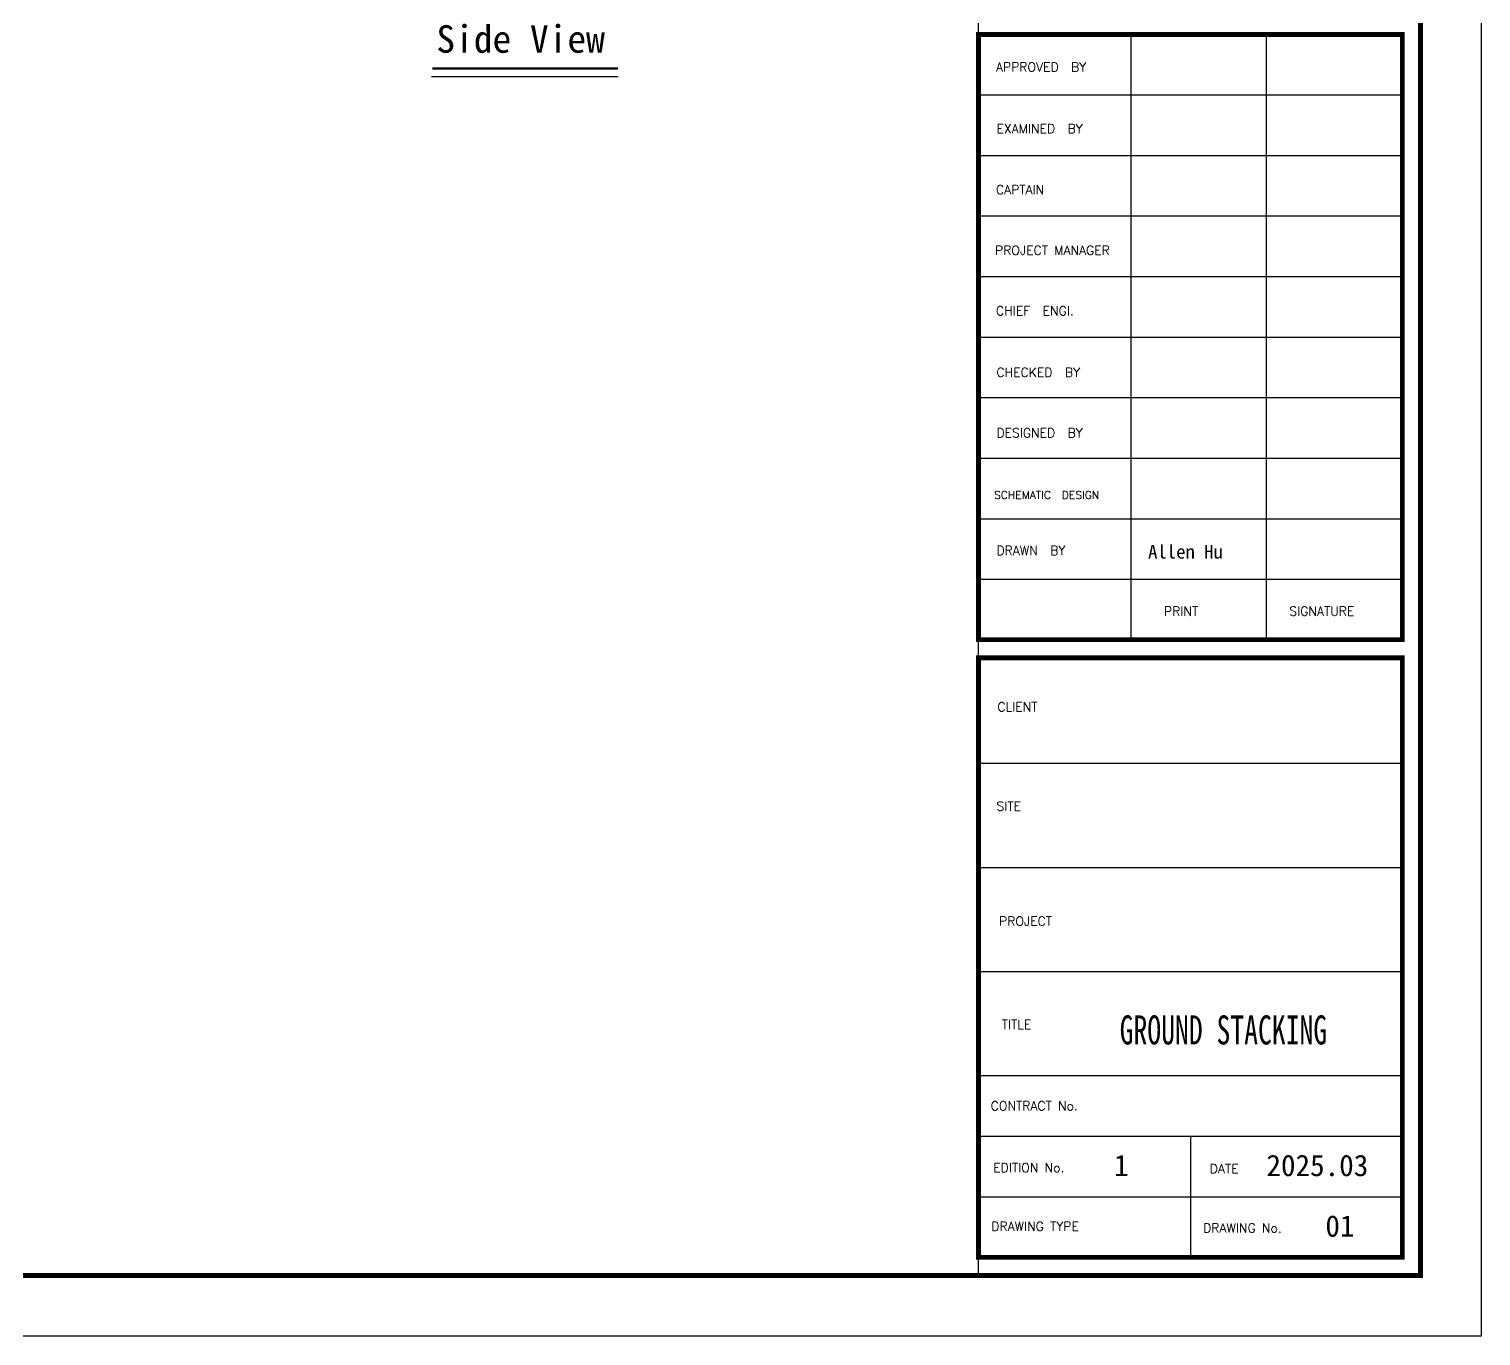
# Model space of a CAD drawing. Header units: millimetres. Extents: x -73584 to -37571, y -61249 to -50748.
# Drawn here: x -49881 to -43884, y -61249 to -55851 of the extents above; entities that cross this region are included whole.
import ezdxf

# ---------------------------------------------------------------- set-up
doc = ezdxf.new("R2010")
doc.units = ezdxf.units.MM
doc.header["$LTSCALE"] = 200
for name, color, linetype in [('025', 1, 'Continuous'), ('035', 5, 'Continuous'), ('DIM', 3, 'Continuous'), ('PAPER', 7, 'Continuous')]:
    doc.layers.add(name, color=color, linetype=linetype)
doc.styles.add('ISO Proportional', font='isocp.shx')
doc.styles.get("Standard").update_dxf_attribs({"font": ''})
doc.styles.add('TK', font='romanc.shx', dxfattribs={"width": 0.7, "bigfont": 'hztxt.shx'})
doc.styles.get('Standard').set_extended_font_data('NSimSun')

# ---------------------------------------------------------------- blocks, each defined once
blk = doc.blocks.new('69')
for p, q in [((162776, -259962), (162776, -265030)), ((163911, -259962), (163911, -265030))]:
    blk.add_line(p, q)
at = {"color": 5, "const_width": 40.6}
blk.add_lwpolyline([(136867, -250077), (136867, -270353), (165202, -270353), (165202, -250077)], close=True, dxfattribs=at)
blk.add_lwpolyline([(136867, -270353), (151604, -270353), (161501, -270353), (161501, -265930), (161501, -250077), (136867, -250077)], close=True)
at = {"layer": '035'}
blk.add_lwpolyline([(135603, -249571), (165709, -249571), (165709, -270860), (135603, -270860)], close=True, dxfattribs=at)
at = {"layer": 'PAPER'}
for p, q in [((161501, -260468), (165050, -260468)), ((161501, -260975), (165050, -260975)), ((161501, -261482), (165050, -261482)), ((161501, -261989), (165050, -261989)), ((161501, -262496), (165050, -262496)), ((161501, -263003), (165050, -263003)), ((161501, -263003), (165050, -263003)), ((161501, -263510), (165050, -263510)), ((161501, -264017), (165050, -264017)), ((161501, -264524), (165050, -264524)), ((161501, -266064), (165050, -266064)), ((161501, -266936), (165050, -266936)), ((161501, -267808), (165050, -267808)), ((161501, -268680), (165050, -268680)), ((161501, -269187), (165050, -269187)), ((163275, -269187), (163275, -270201)), ((161501, -269694), (165050, -269694))]:
    blk.add_line(p, q, dxfattribs=at)
at = {"layer": 'PAPER', "const_width": 40.6}
for points in [[(161501, -259962), (165050, -259962), (165050, -265030), (161501, -265030)], [(161501, -265182), (165050, -265182), (165050, -270201), (161501, -270201)]]:
    blk.add_lwpolyline(points, close=True, dxfattribs=at)
at = {"layer": '025', "style": 'ISO Proportional'}
for p, height in [((163105, -265770), 269), ((163105, -266641), 269), ((163105, -267513), 269), ((163105, -268385), 269), ((163105, -269075), 269), ((162544, -269521), 179), ((163937, -269521), 179), ((162544, -270028), 179), ((164318, -270028), 179)]:
    blk.add_attdef('NAME', p, '', height=height, dxfattribs=at)
at = {"layer": 'PAPER', "style": 'TK'}
for s, height, p in [('APPROVED  BY', 76.03, (161647, -260272)), ('EXAMINED  BY', 76.03, (161651, -260788)), ('CAPTAIN', 76, (161647, -261300)), ('PROJECT MANAGER', 76.03, (161639, -261807)), ('CHIEF  ENGI.', 76.03, (161647, -262314)), ('CHECKED  BY', 76.03, (161651, -262829)), ('DESIGNED  BY', 76.03, (161651, -263336)), ('SCHEMATIC  DESIGN', 65.89, (161631, -263851)), ('DRAWN  BY', 76, (161651, -264321)), ('PRINT', 76, (163054, -264829)), ('SIGNATURE', 76, (164104, -264829)), ('CLIENT', 76, (161659, -265630)), ('SITE', 76, (161651, -266462)), ('PROJECT', 76, (161673, -267424)), ('TITLE', 76, (161696, -268290)), ('CONTRACT No.', 76.03, (161603, -268971)), ('EDITION No.', 76.03, (161624, -269488)), ('DATE', 76, (163437, -269497)), ('DRAWING TYPE', 76.03, (161608, -269979)), ('DRAWING No.', 76.03, (163382, -269993))]:
    blk.add_text(s, height=height, dxfattribs=at).set_placement(p)

msp = doc.modelspace()

# ---------------------------------------------------------------- linework, layer by layer
at = {"layer": 'DIM', "color": 3}
msp.add_line((-48219.158, -56047.66), (-47447.493, -56047.66), dxfattribs=at)
at = {"layer": 'DIM', "color": 3, "const_width": 10}
msp.add_lwpolyline([(-48215.861, -56014.159), (-47447.951, -56014.159)], dxfattribs=at)

# ---------------------------------------------------------------- block references
ref = msp.add_blockref('69', (-125621.741, 72356.049), dxfattribs=dict(xscale=0.4932637117453851, yscale=0.4932637117453851, zscale=0.4932637117453851))
ref.add_attrib('NAME', 'GROUND STACKING', (-45376.173, -60045.116), dxfattribs={"layer": '025', "height": 120, "width": 0.7})
ref.add_attrib('NAME', '1', (-45399.527, -60589.033), dxfattribs={"layer": '025', "height": 88.393})
ref.add_attrib('NAME', '01', (-44526.388, -60839.059), dxfattribs={"layer": '025', "height": 88.3929})
ref.add_attrib('NAME', '2025.03', (-44770.014, -60589.033), dxfattribs={"layer": '025', "height": 88.3929})

# ---------------------------------------------------------------- texts
at = {"color": 7, "attachment_point": 1}
for s, insert, char_height, width in [('Side View', (-48198.823, -55835.696), 113.648, 905.56006), ('Allen Hu', (-45258.822, -57981.751), 56.824, 452.78003)]:
    msp.add_mtext(s, dxfattribs=dict(at, insert=insert, char_height=char_height, width=width))

doc.saveas('drawing.dxf')
